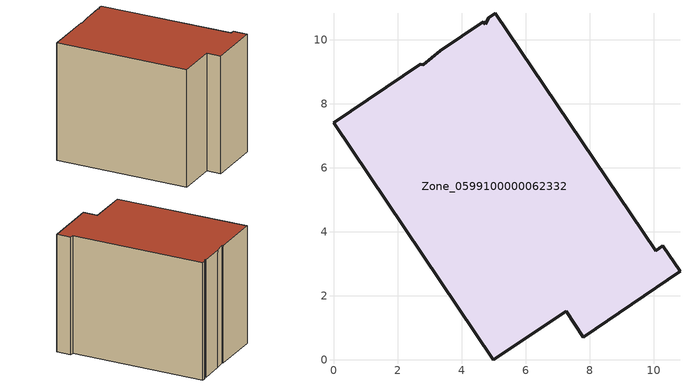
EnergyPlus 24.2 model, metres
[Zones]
Zone_0599100000062332
 floor ground (C_G): 4.86,10.69 5.06,10.83 10.06,3.41 10.28,3.56 10.82,2.76 7.8,0.71 7.26,1.52 4.99,0 0,7.4 2.7,9.23 2.81,9.22 3.33,9.65 4.68,10.57 4.74,10.48 z0
 wall outside (C_F): 4.99,0 7.26,1.52 7.8,0.71 10.82,2.76 10.28,3.56 10.06,3.41 5.06,10.83 4.86,10.69 4.74,10.48 4.68,10.57 3.33,9.65 2.81,9.22 2.7,9.23 0,7.4 4.99,0 z0:7.93
 roof outside (C_R): 10.06,3.41 5.06,10.83 4.86,10.69 4.74,10.48 4.68,10.57 3.33,9.65 2.81,9.22 2.7,9.23 0,7.4 4.99,0 7.26,1.52 7.8,0.71 10.82,2.76 10.28,3.56 z7.93
[BUILDING]
Pand.0599100000062332: North Axis=0; Terrain=City; Loads Convergence Tolerance Value=0.04; Temperature Convergence Tolerance Value=0.4; Solar Distribution=FullExterior; Maximum Number of Warmup Days=25; Minimum Number of Warmup Days=1
[Site:Location]
Rotterdam.The.Hague.AP_ZH_NLD Design_Conditions: Latitude=51.96; Longitude=4.45; Time Zone=1; Elevation=-4.5
[SITE:GROUNDTEMPERATURE:BUILDINGSURFACE]
18, 18, 18, 18, 18, 18, 18, 18, 18, 18, 18, 18
[MATERIAL] Thermal Absorptance=0.9; Solar Absorptance=0.7; Visible Absorptance=0.7
Name | Roughness | Thickness | Conductivity | Density | Specific Heat
G.TI.1965-1974 | MediumSmooth | 0.15 | 0.882353 | 540 | 1210
F.TI.1965-1974 | Rough | 0.3 | 0.697674 | 1920 | 840
R.TI.1965-1974 | MediumRough | 0.2 | 0.232558 | 1500 | 1000
[CONSTRUCTION]
C_G: G.TI.1965-1974
C_F: F.TI.1965-1974
C_R: R.TI.1965-1974
[ZONE]
Zone_0599100000062332: Type=1; Multiplier=1; Ceiling Height=Autocalculate; Volume=Autocalculate; Floor Area=autocalculate; Part of Total Floor Area=Yes
[ZONEINFILTRATION:DESIGNFLOWRATE]
Infil_Zone_0599100000062332: Zone or ZoneList or Space or SpaceList=Zone_0599100000062332; Schedule=AlwaysOn; Design Flow Rate Calculation Method=Flow/Area; Flow Rate per Floor Area=0.003; Constant Term Coefficient=1; Temperature Term Coefficient=0; Velocity Term Coefficient=0; Velocity Squared Term Coefficient=0
[HVACTEMPLATE:ZONE:IDEALLOADSAIRSYSTEM]
Zone_0599100000062332: Maximum Heating Supply Air Temperature=50; Minimum Cooling Supply Air Temperature=13; Maximum Heating Supply Air Humidity Ratio=0.0156; Minimum Cooling Supply Air Humidity Ratio=0.0077; Heating Limit=NoLimit; Cooling Limit=NoLimit; Dehumidification Control Type=ConstantSensibleHeatRatio; Cooling Sensible Heat Ratio=0.7; Dehumidification Setpoint=60; Humidification Control Type=None; Humidification Setpoint=30; Outdoor Air Method=None; Outdoor Air Flow Rate per Person=0.00944; Outdoor Air Flow Rate per Zone Floor Area=0; Outdoor Air Flow Rate per Zone=0; Demand Controlled Ventilation Type=None; Outdoor Air Economizer Type=NoEconomizer; Heat Recovery Type=None; Sensible Heat Recovery Effectiveness=0.7; Latent Heat Recovery Effectiveness=0.65
[ZONECONTROL:THERMOSTAT]
ThermostatControl_Zone_0599100000062332: Zone or ZoneList=Zone_0599100000062332; Control Type Schedule=DualSetpointControlType; Control 1=Thermostat_Zone_0599100000062332; Temperature Difference Between Cutout And Setpoint=0
[THERMOSTATSETPOINT:DUALSETPOINT]
Thermostat_Zone_0599100000062332: Heating Setpoint Temperature Schedule=HeatingSetpoint_Zone_0599100000062332; Cooling Setpoint Temperature Schedule=CoolingSetpoint_Zone_0599100000062332
[SCHEDULE:COMPACT]
HeatingSetpoint_Zone_0599100000062332: Through: 12/31, For: AllDays, Until: 24:00, 21
CoolingSetpoint_Zone_0599100000062332: Through: 12/31, For: AllDays, Until: 24:00, 24
DualSetpointControlType: Through: 12/31, For: AllDays, Until: 24:00, 4
AlwaysOn: Through: 12/31, For: AllDays, Until: 24:00, 1
